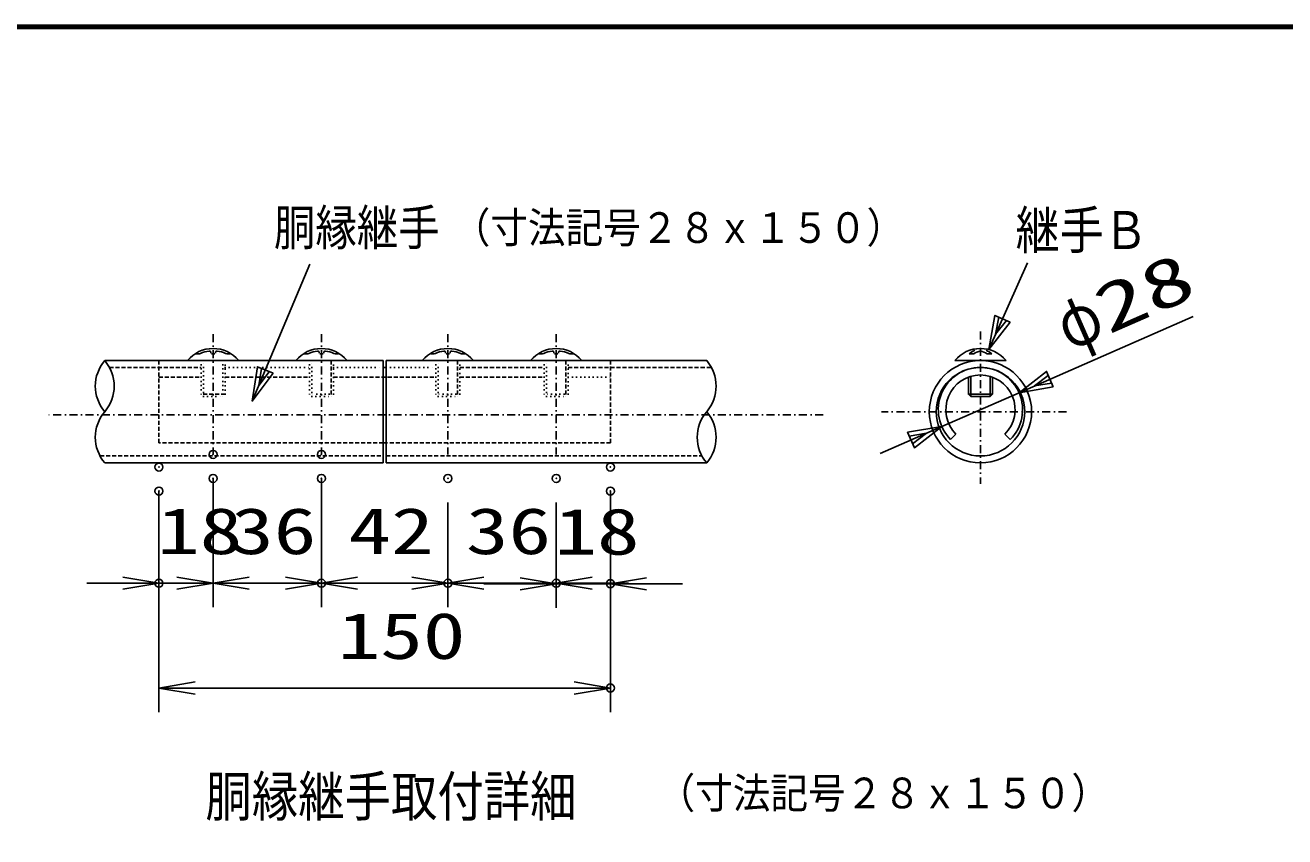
# Model space of a CAD drawing. Units: millimetres, scale not verified. Extents: x -4425 to 4425, y -3150 to 3150.
# Drawn here: x 1341 to 2911, y 1914 to 2925 of the extents above; entities that cross this region are included whole.
import ezdxf
from ezdxf.enums import TextEntityAlignment as Align

# ---------------------------------------------------------------- set-up
doc = ezdxf.new("R2010")
doc.units = ezdxf.units.MM
doc.header["$LTSCALE"] = 20
doc.header["$PDMODE"] = 32
doc.header["$PDSIZE"] = 10
for name, pattern in [('USER1', [1.01, 0.5, -0.25, 0.01, -0.25]), ('USER2', [0.375, 0.25, -0.125]), ('USER3', [0.26, 0.01, -0.25])]:
    doc.linetypes.add(name, pattern=pattern)
for name, color, linetype, lineweight in [('0-0_1', 7, 'Continuous', 25), ('0-1_0', 7, 'Continuous', 25), ('0-4_WAKU', 7, 'Continuous', 25)]:
    doc.layers.add(name, color=color, linetype=linetype, lineweight=lineweight)
doc.layers.add('0-2_DEFPOINTS', color=7, linetype='Continuous')
doc.styles.add('ＭＳ ゴシック', font='')
doc.styles.get('ＭＳ ゴシック').set_extended_font_data('MS Gothic')

# ---------------------------------------------------------------- blocks, each defined once
blk = doc.blocks.new('DARROWS')
at = {"layer": '0-1_0', "color": 2}
blk.add_line((0, 0), (-19.982, 0), dxfattribs=at)
blk.add_lwpolyline([(-20, -3.333), (0, 0), (-20, 3.333)], dxfattribs=at)

msp = doc.modelspace()

# ---------------------------------------------------------------- linework, layer by layer
at = {"layer": '0-0_1', "color": 4}
for p, q in [((1624.33, 2456.49), (1695.95, 2627.25)), ((2542.09, 2520.77), (2590.37, 2628.73)), ((2579.83, 2467.01), (2796.63, 2561.85)), ((2519.74, 2505.95), (2519.74, 2507.09)), ((2543.73, 2507.09), (2543.73, 2505.95)), ((2519.74, 2462.09), (2519.74, 2487.39)), ((2543.73, 2487.39), (2543.73, 2462.09)), ((2483.64, 2424.92), (2579.83, 2467.01))]:
    msp.add_line(p, q, dxfattribs=at)
at = {"layer": '0-0_1', "color": 4, "linetype": 'USER1'}
for p, q in [((2531.73, 2543.22), (2531.73, 2353.53)), ((1575.6, 2540.09), (1575.6, 2390.09)), ((1710.6, 2540.09), (1710.6, 2390.09)), ((1868.1, 2540.09), (1868.1, 2390.09)), ((2003.1, 2540.09), (2003.1, 2390.09)), ((2335.7, 2439.34), (1370.67, 2439.34)), ((2638.91, 2443.34), (2408.55, 2443.34))]:
    msp.add_line(p, q, dxfattribs=at)
at = {"layer": '0-0_1'}
for p, q in [((1556.97, 2515.34), (1554.25, 2515.34)), ((1572.79, 2516.09), (1572.79, 2517.1)), ((1573.54, 2515.34), (1577.66, 2515.34)), ((1578.41, 2516.09), (1578.41, 2517.1)), ((1596.95, 2515.34), (1594.23, 2515.34)), ((1691.97, 2515.34), (1689.25, 2515.34)), ((1707.79, 2516.09), (1707.79, 2517.1)), ((1708.54, 2515.34), (1712.66, 2515.34)), ((1713.41, 2516.09), (1713.41, 2517.1)), ((1731.95, 2515.34), (1729.23, 2515.34)), ((1849.47, 2515.34), (1846.75, 2515.34)), ((1865.29, 2516.09), (1865.29, 2517.1)), ((1866.04, 2515.34), (1870.16, 2515.34)), ((1870.91, 2516.09), (1870.91, 2517.1)), ((1889.45, 2515.34), (1886.73, 2515.34)), ((1984.47, 2515.34), (1981.75, 2515.34)), ((2000.29, 2516.09), (2000.29, 2517.1)), ((2001.04, 2515.34), (2005.16, 2515.34)), ((2005.91, 2516.09), (2005.91, 2517.1)), ((2024.45, 2515.34), (2021.73, 2515.34)), ((2523.34, 2515.34), (2517.49, 2515.34)), ((2540.13, 2515.34), (2545.98, 2515.34)), ((1787.48, 2507.09), (1440.6, 2507.09)), ((1787.48, 2507.09), (1787.48, 2379.59)), ((1787.48, 2498.46), (1791.23, 2498.46)), ((2190.6, 2507.09), (1791.23, 2507.09)), ((1791.23, 2507.09), (1791.23, 2379.59)), ((2499.86, 2507.09), (2563.61, 2507.09)), ((2516.73, 2507.09), (2516.73, 2505.3)), ((2546.73, 2505.3), (2546.73, 2507.09)), ((2516.73, 2486.4), (2516.73, 2465.09)), ((2519.74, 2462.09), (2543.73, 2462.09)), ((1791.23, 2404.36), (1787.48, 2404.36)), ((2494.61, 2408.84), (2501.24, 2415.47)), ((2562.23, 2415.47), (2568.86, 2408.84)), ((1787.48, 2379.59), (1440.6, 2379.59)), ((2190.6, 2379.59), (1791.23, 2379.59))]:
    msp.add_line(p, q, dxfattribs=at)
at = {"layer": '0-0_1', "linetype": 'USER2'}
for p, q in [((1446.51, 2498.46), (1560.6, 2498.46)), ((1508.1, 2507.09), (1508.1, 2404.36)), ((1883.1, 2498.46), (1988.1, 2498.46)), ((2018.1, 2498.46), (2196.51, 2498.46)), ((2070.6, 2507.09), (2070.6, 2404.36)), ((1508.1, 2486.46), (1560.6, 2486.46)), ((1590.6, 2486.46), (1695.6, 2486.46)), ((1725.6, 2486.46), (1853.1, 2486.46)), ((1883.1, 2486.46), (1988.1, 2486.46)), ((1590.6, 2465.09), (1560.6, 2465.09)), ((1787.48, 2404.36), (1508.1, 2404.36)), ((2070.6, 2404.36), (1791.23, 2404.36)), ((1434.69, 2388.21), (1787.48, 2388.21)), ((1791.23, 2388.21), (2184.69, 2388.21))]:
    msp.add_line(p, q, dxfattribs=at)
at = {"layer": '0-0_1', "linetype": 'USER3'}
for p, q in [((1560.6, 2507.09), (1560.6, 2465.09)), ((1590.6, 2498.46), (1695.6, 2498.46)), ((1695.6, 2507.09), (1695.6, 2465.09)), ((1725.6, 2498.46), (1787.48, 2498.46)), ((1791.23, 2498.46), (1853.1, 2498.46)), ((1853.1, 2507.09), (1853.1, 2465.09)), ((1988.1, 2507.09), (1988.1, 2465.09)), ((2018.1, 2486.46), (2070.6, 2486.46)), ((1560.6, 2465.09), (1563.6, 2462.09)), ((1563.6, 2462.09), (1587.6, 2462.09)), ((1698.6, 2462.09), (1722.6, 2462.09)), ((1856.1, 2462.09), (1880.1, 2462.09)), ((1991.1, 2462.09), (2015.1, 2462.09))]:
    msp.add_line(p, q, dxfattribs=at)
at = {"layer": '0-0_1', "color": 4, "linetype": 'USER3'}
for p, q in [((1563.6, 2462.09), (1563.6, 2507.09)), ((1587.6, 2507.09), (1587.6, 2462.09)), ((1698.6, 2462.09), (1698.6, 2507.09)), ((1856.1, 2462.09), (1856.1, 2507.09)), ((1991.1, 2462.09), (1991.1, 2507.09))]:
    msp.add_line(p, q, dxfattribs=at)
at = {"layer": '0-0_1', "color": 4, "linetype": 'USER2'}
for p, q in [((1722.6, 2507.09), (1722.6, 2462.09)), ((1880.1, 2507.09), (1880.1, 2462.09)), ((2015.1, 2507.09), (2015.1, 2462.09))]:
    msp.add_line(p, q, dxfattribs=at)
at = {"layer": '0-0_1', "color": 4}
for points in [[(2568.82, 2554.83), (2542.09, 2520.77), (2549.65, 2563.4)], [(1650.26, 2491.16), (1624.33, 2456.49), (1630.89, 2499.28)], [(2622.52, 2474.22), (2579.83, 2467.01), (2614.1, 2493.46)]]:
    msp.add_lwpolyline(points, close=True, dxfattribs=at)
for points in [[(2564.03, 2556.97), (2550.66, 2539.94), (2554.44, 2561.26)], [(1645.42, 2493.19), (1632.45, 2475.85), (1635.73, 2497.25)], [(2620.42, 2479.03), (2599.07, 2475.42), (2616.21, 2488.65)], [(2406.68, 2391.25), (2483.64, 2424.92), (2449.37, 2398.47), (2440.95, 2417.71), (2483.64, 2424.92)], [(2443.05, 2412.9), (2464.4, 2416.5), (2447.26, 2403.28)]]:
    msp.add_lwpolyline(points, dxfattribs=at)
at = {"layer": '0-0_1', "linetype": 'USER3'}
for points in [[(1587.6, 2462.09), (1590.6, 2465.09), (1590.6, 2507.09)], [(1722.6, 2462.09), (1725.6, 2465.09), (1725.6, 2507.09)], [(1880.1, 2462.09), (1883.1, 2465.09), (1883.1, 2507.09)], [(2015.1, 2462.09), (2018.1, 2465.09), (2018.1, 2507.09)], [(1725.6, 2465.09), (1695.6, 2465.09), (1698.6, 2462.09)], [(1883.1, 2465.09), (1853.1, 2465.09), (1856.1, 2462.09)], [(2018.1, 2465.09), (1988.1, 2465.09), (1991.1, 2462.09)]]:
    msp.add_lwpolyline(points, dxfattribs=at)
at = {"layer": '0-0_1'}
for points in [[(2543.73, 2462.09), (2546.73, 2465.09), (2546.73, 2486.4)], [(2546.73, 2465.09), (2516.73, 2465.09), (2519.74, 2462.09)]]:
    msp.add_lwpolyline(points, dxfattribs=at)
for radius in [63.75, 55.12]:
    msp.add_circle((2531.73, 2443.34), radius, dxfattribs=at)
for centre, radius, start, end in [((1575.6, 2480.72), 41.37, 39.59774, 140.40219), ((1556.97, 2522.84), 7.5, 270, 293.8663), ((1575.6, 2480.72), 38.55, 97.34254, 113.86456), ((1570.91, 2517.1), 1.88, 0, 97.33578), ((1580.29, 2517.1), 1.88, 82.66415, 179.99992), ((1575.6, 2480.72), 38.55, 66.13536, 82.65806), ((1594.23, 2522.84), 7.5, 246.13379, 270), ((1710.6, 2480.72), 41.37, 39.59774, 140.40219), ((1691.97, 2522.84), 7.5, 270, 293.8663), ((1710.6, 2480.72), 38.55, 97.34254, 113.86456), ((1705.91, 2517.1), 1.88, 0, 97.33578), ((1715.29, 2517.1), 1.88, 82.66415, 179.99992), ((1710.6, 2480.72), 38.55, 66.13536, 82.65806), ((1729.23, 2522.84), 7.5, 246.13379, 270), ((1868.1, 2480.72), 41.37, 39.59774, 140.40219), ((1849.47, 2522.84), 7.5, 270, 293.8663), ((1868.1, 2480.72), 38.55, 97.34254, 113.86456), ((1863.41, 2517.1), 1.88, 0, 97.33578), ((1872.79, 2517.1), 1.88, 82.66415, 179.99992), ((1868.1, 2480.72), 38.55, 66.13536, 82.65806), ((1886.73, 2522.84), 7.5, 246.13379, 270), ((2003.1, 2480.72), 41.37, 39.59774, 140.40219), ((1984.47, 2522.84), 7.5, 270, 293.8663), ((2003.1, 2480.72), 38.55, 97.34254, 113.86456), ((1998.41, 2517.1), 1.88, 0, 97.33578), ((2007.79, 2517.1), 1.88, 82.66415, 179.99992), ((2003.1, 2480.72), 38.55, 66.13536, 82.65806), ((2021.73, 2522.84), 7.5, 246.13379, 270), ((2531.73, 2480.72), 41.37, 39.59774, 140.40219), ((2541.8, 2485.42), 38.55, 116.31644, 129.10608), ((2543.65, 2482.61), 38.55, 108.00024, 121.90467), ((2519.82, 2482.61), 38.55, 58.09526, 71.99968), ((2521.67, 2485.42), 38.55, 50.89384, 63.68348), ((2531.73, 2445.96), 52.5, 314.99966, 224.99988), ((2531.73, 2445.96), 43.12, 315.00003, 225.00025)]:
    msp.add_arc(centre, radius, start, end, dxfattribs=at)
at = {"layer": '0-0_1', "color": 4}
for centre, start, end in [((1477.89, 2475.21), 139.4792, 220.5208), ((1403.31, 2475.21), 319.47919, 40.52081), ((2153.31, 2475.21), 319.47919, 40.52081), ((1477.89, 2411.46), 139.4792, 220.5208), ((2227.89, 2411.46), 139.4792, 220.5208), ((2153.31, 2411.46), 319.47919, 40.52081)]:
    msp.add_arc(centre, 49.06, start, end, dxfattribs=at)
at = {"layer": '0-1_0', "color": 1}
for p, q in [((1575.6, 2360.09), (1575.6, 2199.59)), ((1710.6, 2360.09), (1710.6, 2199.59)), ((1508.1, 2344.36), (1508.1, 2069)), ((2070.6, 2344.36), (2070.6, 2069)), ((1575.6, 2330.09), (1575.6, 2199.59)), ((1710.6, 2330.09), (1710.6, 2199.59)), ((1868.1, 2330.09), (1868.1, 2199.59)), ((1868.1, 2330.09), (1868.1, 2199.59)), ((2003.1, 2330.09), (2003.1, 2199)), ((2003.1, 2330.09), (2003.1, 2199.59)), ((1508.1, 2314.36), (1508.1, 2199.59)), ((2070.6, 2314.36), (2070.6, 2199))]:
    msp.add_line(p, q, dxfattribs=at)
at = {"layer": '0-1_0', "color": 2}
for p, q in [((1463.1, 2229.59), (1418.1, 2229.59)), ((1530.6, 2229.59), (1485.6, 2229.59)), ((1575.6, 2229.59), (1508.1, 2229.59)), ((1575.6, 2229.59), (1710.6, 2229.59)), ((1620.6, 2229.59), (1665.6, 2229.59)), ((1665.6, 2229.59), (1620.6, 2229.59)), ((1710.6, 2229.59), (1868.1, 2229.59)), ((1755.6, 2229.59), (1800.6, 2229.59)), ((1823.1, 2229.59), (1778.1, 2229.59)), ((1868.1, 2229.59), (2003.1, 2229.59)), ((1913.1, 2229.59), (1958.1, 2229.59)), ((1958.1, 2229), (1913.1, 2229)), ((2003.1, 2229), (2070.6, 2229)), ((2048.1, 2229.59), (2093.1, 2229.59)), ((2115.6, 2229), (2160.6, 2229)), ((1553.1, 2099), (2025.6, 2099))]:
    msp.add_line(p, q, dxfattribs=at)
at = {"layer": '0-2_DEFPOINTS'}
for p in [(1575.6, 2390.09), (1710.6, 2390.09), (1508.1, 2374.36), (2070.6, 2374.36), (1575.6, 2360.09), (1710.6, 2360.09), (1868.1, 2360.09), (2003.1, 2360.09), (1508.1, 2344.36), (2070.6, 2344.36), (1508.1, 2229.59), (1710.6, 2229.59), (1868.1, 2229.59), (2003.1, 2229.59), (2070.6, 2229), (2070.6, 2099)]:
    msp.add_point(p, dxfattribs=at)
at = {"layer": '0-4_WAKU'}
msp.add_line((-4048.16, 2923), (4197.84, 2923), dxfattribs=at)
msp.add_lwpolyline([(-4050.16, 2925), (4199.84, 2925), (4199.84, -2925), (-4050.16, -2925)], close=True, dxfattribs=at)
msp.add_lwpolyline([(-4046.16, -2921), (-4046.16, 2921), (4195.84, 2921)], dxfattribs=at)

# ---------------------------------------------------------------- block references
at = {"layer": '0-1_0', "xscale": 2.25, "yscale": 2.25}
for p in [(1508.1, 2229.59), (1575.6, 2229.59), (1710.6, 2229.59), (1868.1, 2229.59), (2003.1, 2229), (2070.6, 2099)]:
    msp.add_blockref('DARROWS', p, dxfattribs=at)
at = {"layer": '0-1_0', "xscale": 2.25, "yscale": 2.25, "rotation": 180}
for p in [(1575.6, 2229.59), (1710.6, 2229.59), (1868.1, 2229.59), (2003.1, 2229.59), (2070.6, 2229), (1508.1, 2099)]:
    msp.add_blockref('DARROWS', p, dxfattribs=at)

# ---------------------------------------------------------------- texts
at = {"layer": '0-0_1', "color": 4, "style": 'ＭＳ ゴシック'}
for s, height, width, p in [('胴縁継手', 44.57, 0.85, (1651.33, 2637.24)), ('継手Ｂ', 47.36, 0.85, (2575.53, 2631.8)), ('（寸法記号２８ｘ１５０）', 38.2, 0.9, (1874.08, 2642.21)), ('胴縁継手取付詳細', 49.84, 0.85, (1566.05, 1924.1)), ('（寸法記号２８ｘ１５０）', 38.2, 0.9, (2129.3, 1937.59))]:
    msp.add_text(s, height=height, dxfattribs=dict(at, width=width)).set_placement(p, align=Align.BOTTOM_LEFT)
for s, height, width, p in [('28', 60.61, 1.5, (2698.23, 2522.45)), ('φ', 63.14, 0.8, (2650.33, 2500.96))]:
    msp.add_text(s, height=height, rotation=23.628, dxfattribs=dict(at, width=width)).set_placement(p, align=Align.BOTTOM_LEFT)
at = {"layer": '0-1_0', "color": 3, "style": 'ＭＳ ゴシック', "width": 1.35}
for s, p in [('18', (1505.85, 2248.49)), ('36', (1598.1, 2248.49)), ('42', (1744.35, 2248.49)), ('36', (1890.6, 2248.49)), ('18', (2000.85, 2247.9)), ('150', (1730.85, 2117.9))]:
    msp.add_text(s, height=57.77, dxfattribs=at).set_placement(p, align=Align.BOTTOM_LEFT)

doc.saveas('drawing.dxf')
